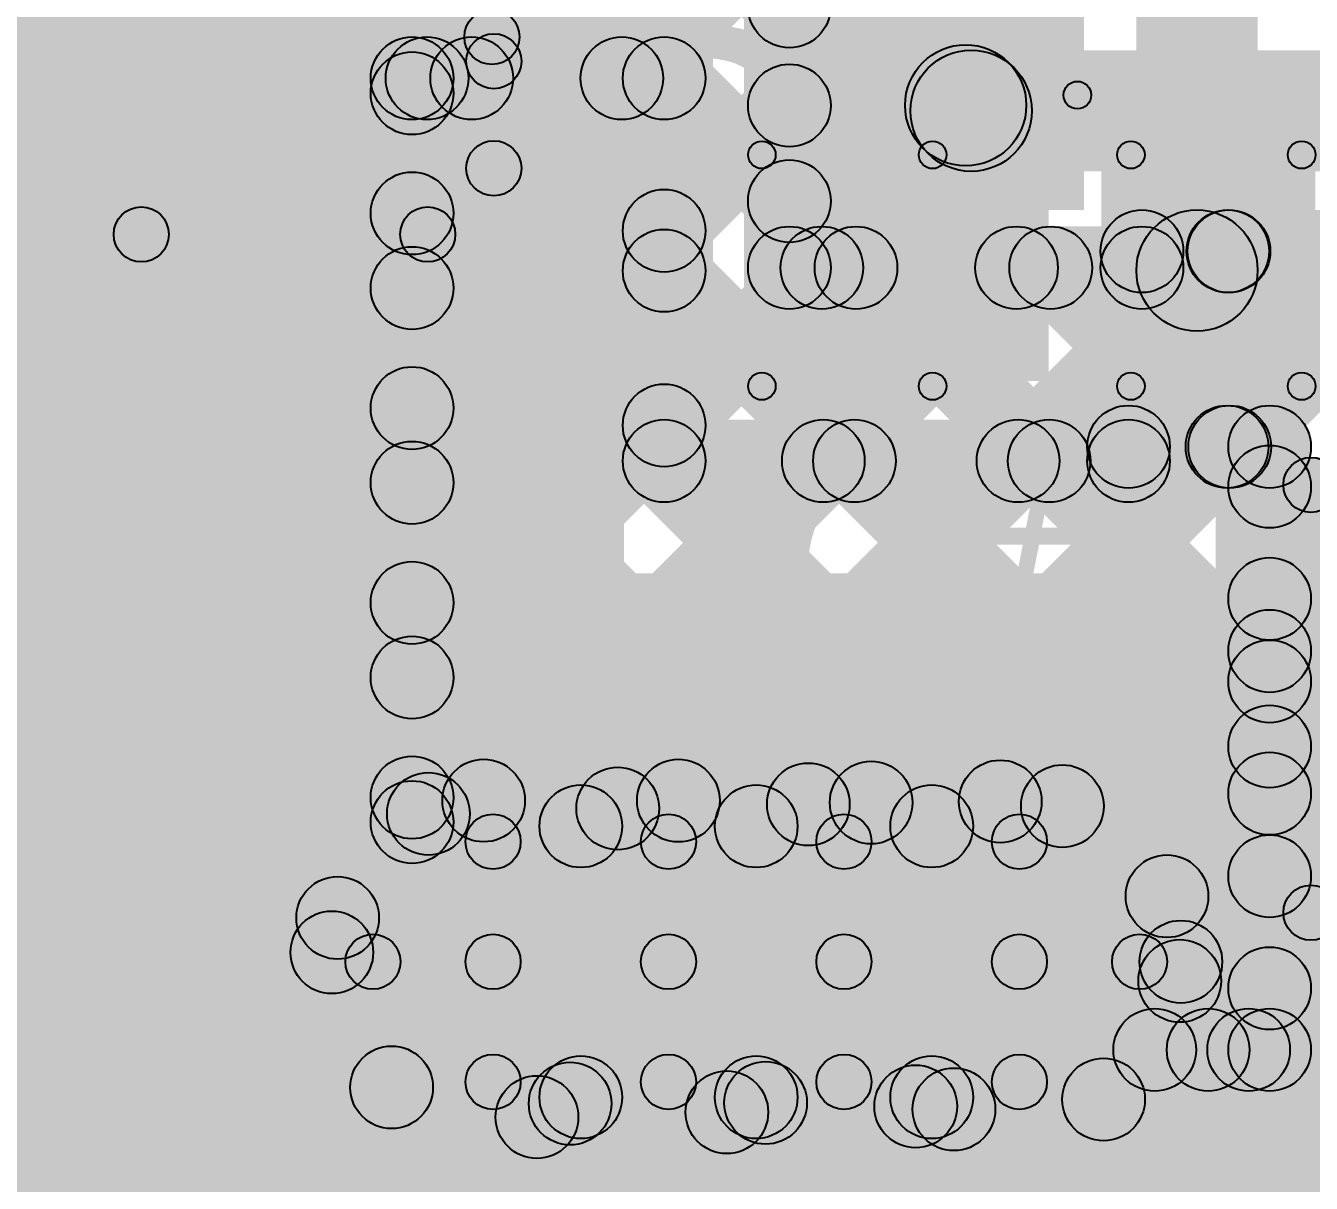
# Model space of a CAD drawing. Header units: millimetres. Extents: x 0 to 210, y 0 to 213.
# Drawn here: x 1.1054 to 1.3387, y 1.7353 to 1.9455 of the extents above; entities that cross this region are included whole.
import ezdxf

# ---------------------------------------------------------------- set-up
doc = ezdxf.new("R2010")
doc.units = ezdxf.units.MM
doc.header["$MEASUREMENT"] = 0
for name, color, linetype in [('BottomLayer', 5, 'Continuous'), ('BottomPaste', 16, 'Continuous'), ('BottomSolder', 6, 'Continuous'), ('TopLayer', 1, 'Continuous'), ('TopOverlay', 2, 'Continuous'), ('TopPaste', 8, 'Continuous'), ('TopSolder', 216, 'Continuous'), ('ViaHoleLayer', 16, 'Continuous')]:
    doc.layers.add(name, color=color, linetype=linetype)

# ---------------------------------------------------------------- blocks, each defined once
blk = doc.blocks.new('RES_0603_B_53')
at = {"layer": 'BottomLayer'}
for points in [[(-0.045, -0.0175), (-0.045, 0.0175), (-0.015, 0.0175), (-0.015, -0.0175)], [(0.015, -0.0175), (0.015, 0.0175), (0.045, 0.0175), (0.045, -0.0175)]]:
    blk.add_hatch(color=5, dxfattribs=at).paths.add_polyline_path(points)
at = {"layer": 'BottomPaste'}
for points in [[(-0.045, -0.0175), (-0.045, 0.0175), (-0.015, 0.0175), (-0.015, -0.0175)], [(0.015, -0.0175), (0.015, 0.0175), (0.045, 0.0175), (0.045, -0.0175)]]:
    blk.add_hatch(color=16, dxfattribs=at).paths.add_polyline_path(points)
at = {"layer": 'BottomSolder'}
for points in [[(-0.049, -0.0215), (-0.049, 0.0215), (-0.011, 0.0215), (-0.011, -0.0215)], [(0.011, -0.0215), (0.011, 0.0215), (0.049, 0.0215), (0.049, -0.0215)]]:
    blk.add_hatch(color=6, dxfattribs=at).paths.add_polyline_path(points)
blk = doc.blocks.new('SOT_23_6_110')
at = {"layer": 'TopLayer'}
for points in [[(-0.0748, 0.04921), (-0.0315, 0.04921), (-0.0315, 0.02559), (-0.0748, 0.02559)], [(0.0315, 0.04921), (0.0748, 0.04921), (0.0748, 0.02559), (0.0315, 0.02559)], [(-0.0748, 0.01181), (-0.0315, 0.01181), (-0.0315, -0.01181), (-0.0748, -0.01181)], [(0.0315, 0.01181), (0.0748, 0.01181), (0.0748, -0.01181), (0.0315, -0.01181)], [(-0.0748, -0.02559), (-0.0315, -0.02559), (-0.0315, -0.04921), (-0.0748, -0.04921)], [(0.0315, -0.02559), (0.0748, -0.02559), (0.0748, -0.04921), (0.0315, -0.04921)]]:
    blk.add_hatch(color=1, dxfattribs=at).paths.add_polyline_path(points)
at = {"layer": 'TopOverlay'}
h = blk.add_hatch(color=2, dxfattribs=at)
edge = h.paths.add_edge_path()
edge.add_arc((-0.0721, 0.06063), 0.005, 0, 360)
h = blk.add_hatch(color=2, dxfattribs=at)
edge = h.paths.add_edge_path()
edge.add_arc((-0.06475, 0.06063), 0.005, 0, 360)
h = blk.add_hatch(color=2, dxfattribs=at)
edge = h.paths.add_edge_path()
edge.add_arc((-0.02512, 0.05803), 0.0025, 0, 360)
for points in [[(0.02772, 0.06053), (0.02772, 0.05553), (-0.02512, 0.05553), (-0.02512, 0.06053)], [(0.02772, -0.05553), (0.02772, -0.06053), (-0.02512, -0.06053), (-0.02512, -0.05553)]]:
    blk.add_hatch(color=2, dxfattribs=at).paths.add_polyline_path(points)
h = blk.add_hatch(color=2, dxfattribs=at)
edge = h.paths.add_edge_path()
edge.add_arc((0.02772, 0.05803), 0.0025, 0, 360)
h = blk.add_hatch(color=2, dxfattribs=at)
edge = h.paths.add_edge_path()
edge.add_arc((-0.02512, -0.05803), 0.0025, 0, 360)
h = blk.add_hatch(color=2, dxfattribs=at)
edge = h.paths.add_edge_path()
edge.add_arc((0.02772, -0.05803), 0.0025, 0, 360)
at = {"layer": 'TopPaste'}
for points in [[(-0.0748, 0.04921), (-0.0315, 0.04921), (-0.0315, 0.02559), (-0.0748, 0.02559)], [(0.0315, 0.04921), (0.0748, 0.04921), (0.0748, 0.02559), (0.0315, 0.02559)], [(-0.0748, 0.01181), (-0.0315, 0.01181), (-0.0315, -0.01181), (-0.0748, -0.01181)], [(0.0315, 0.01181), (0.0748, 0.01181), (0.0748, -0.01181), (0.0315, -0.01181)], [(-0.0748, -0.02559), (-0.0315, -0.02559), (-0.0315, -0.04921), (-0.0748, -0.04921)], [(0.0315, -0.02559), (0.0748, -0.02559), (0.0748, -0.04921), (0.0315, -0.04921)]]:
    blk.add_hatch(color=8, dxfattribs=at).paths.add_polyline_path(points)
at = {"layer": 'TopSolder'}
for points in [[(-0.0788, 0.05321), (-0.0275, 0.05321), (-0.0275, 0.02159), (-0.0788, 0.02159)], [(0.0275, 0.05321), (0.0788, 0.05321), (0.0788, 0.02159), (0.0275, 0.02159)], [(-0.0788, 0.01581), (-0.0275, 0.01581), (-0.0275, -0.01581), (-0.0788, -0.01581)], [(0.0275, 0.01581), (0.0788, 0.01581), (0.0788, -0.01581), (0.0275, -0.01581)], [(-0.0788, -0.02159), (-0.0275, -0.02159), (-0.0275, -0.05321), (-0.0788, -0.05321)], [(0.0275, -0.02159), (0.0788, -0.02159), (0.0788, -0.05321), (0.0275, -0.05321)]]:
    blk.add_hatch(color=216, dxfattribs=at).paths.add_polyline_path(points)
at = {"layer": 'TopOverlay', "const_width": 0.01}
blk.add_lwpolyline([(-0.06475, 0.06063, 1), (-0.0721, 0.06063, 1)], format="xyb", close=True, dxfattribs=at)
at = {"layer": 'TopOverlay'}
for centre, radius in [((-0.0721, 0.06063), 0.005), ((-0.06475, 0.06063), 0.005), ((-0.02512, 0.05803), 0.0025), ((0.02772, 0.05803), 0.0025), ((-0.02512, -0.05803), 0.0025), ((0.02772, -0.05803), 0.0025)]:
    blk.add_circle(centre, radius, dxfattribs=at)
blk = doc.blocks.new('CAP_0603_117')
at = {"layer": 'TopLayer'}
for points in [[(-0.015, 0.0175), (-0.015, -0.0175), (-0.045, -0.0175), (-0.045, 0.0175)], [(0.045, 0.0175), (0.045, -0.0175), (0.015, -0.0175), (0.015, 0.0175)]]:
    blk.add_hatch(color=1, dxfattribs=at).paths.add_polyline_path(points)
at = {"layer": 'TopOverlay'}
h = blk.add_hatch(color=2, dxfattribs=at)
edge = h.paths.add_edge_path()
edge.add_arc((-0.049, 0.021), 0.0025, 0, 360)
h = blk.add_hatch(color=2, dxfattribs=at)
edge = h.paths.add_edge_path()
edge.add_arc((-0.049, 0.021), 0.0025, 0, 360)
for points in [[(-0.018, 0.0235), (-0.018, 0.0185), (-0.049, 0.0185), (-0.049, 0.0235)], [(0.049, 0.0235), (0.049, 0.0185), (0.018, 0.0185), (0.018, 0.0235)], [(-0.0515, 0.021), (-0.0465, 0.021), (-0.0465, -0.021), (-0.0515, -0.021)], [(0.0465, 0.021), (0.0515, 0.021), (0.0515, -0.021), (0.0465, -0.021)], [(-0.018, -0.0185), (-0.018, -0.0235), (-0.049, -0.0235), (-0.049, -0.0185)], [(0.049, -0.0185), (0.049, -0.0235), (0.018, -0.0235), (0.018, -0.0185)]]:
    blk.add_hatch(color=2, dxfattribs=at).paths.add_polyline_path(points)
h = blk.add_hatch(color=2, dxfattribs=at)
edge = h.paths.add_edge_path()
edge.add_arc((-0.018, 0.021), 0.0025, 0, 360)
h = blk.add_hatch(color=2, dxfattribs=at)
edge = h.paths.add_edge_path()
edge.add_arc((0.018, 0.021), 0.0025, 0, 360)
h = blk.add_hatch(color=2, dxfattribs=at)
edge = h.paths.add_edge_path()
edge.add_arc((0.049, 0.021), 0.0025, 0, 360)
h = blk.add_hatch(color=2, dxfattribs=at)
edge = h.paths.add_edge_path()
edge.add_arc((0.049, 0.021), 0.0025, 0, 360)
h = blk.add_hatch(color=2, dxfattribs=at)
edge = h.paths.add_edge_path()
edge.add_arc((-0.049, -0.021), 0.0025, 0, 360)
h = blk.add_hatch(color=2, dxfattribs=at)
edge = h.paths.add_edge_path()
edge.add_arc((-0.049, -0.021), 0.0025, 0, 360)
h = blk.add_hatch(color=2, dxfattribs=at)
edge = h.paths.add_edge_path()
edge.add_arc((-0.018, -0.021), 0.0025, 0, 360)
h = blk.add_hatch(color=2, dxfattribs=at)
edge = h.paths.add_edge_path()
edge.add_arc((0.018, -0.021), 0.0025, 0, 360)
h = blk.add_hatch(color=2, dxfattribs=at)
edge = h.paths.add_edge_path()
edge.add_arc((0.049, -0.021), 0.0025, 0, 360)
h = blk.add_hatch(color=2, dxfattribs=at)
edge = h.paths.add_edge_path()
edge.add_arc((0.049, -0.021), 0.0025, 0, 360)
at = {"layer": 'TopPaste'}
for points in [[(-0.015, 0.0175), (-0.015, -0.0175), (-0.045, -0.0175), (-0.045, 0.0175)], [(0.045, 0.0175), (0.045, -0.0175), (0.015, -0.0175), (0.015, 0.0175)]]:
    blk.add_hatch(color=8, dxfattribs=at).paths.add_polyline_path(points)
at = {"layer": 'TopSolder'}
for points in [[(-0.01264, 0.01986), (-0.01264, -0.01986), (-0.04736, -0.01986), (-0.04736, 0.01986)], [(0.04736, 0.01986), (0.04736, -0.01986), (0.01264, -0.01986), (0.01264, 0.01986)]]:
    blk.add_hatch(color=216, dxfattribs=at).paths.add_polyline_path(points)
at = {"layer": 'TopOverlay'}
for centre in [(-0.049, 0.021), (-0.049, 0.021), (-0.018, 0.021), (0.018, 0.021), (0.049, 0.021), (0.049, 0.021), (-0.049, -0.021), (-0.049, -0.021), (-0.018, -0.021), (0.018, -0.021), (0.049, -0.021), (0.049, -0.021)]:
    blk.add_circle(centre, 0.0025, dxfattribs=at)

msp = doc.modelspace()

# ---------------------------------------------------------------- hatches: boundary and pattern name
at = {"layer": 'BottomLayer'}
for points in [[(0.4958, 1.31359), (0.4852, 1.32419), (1.19121, 2.0302), (1.20182, 2.0196)], [(0.80918, 2.0196), (0.81979, 2.0302), (1.21019, 1.6398), (1.19958, 1.6292)], [(0.84454, 2.0196), (0.85515, 2.0302), (1.24555, 1.6398), (1.23494, 1.6292)], [(0.87989, 2.0196), (0.8905, 2.0302), (1.2809, 1.6398), (1.2703, 1.6292)], [(0.91525, 2.0196), (0.92586, 2.0302), (1.1673, 1.78876), (1.15669, 1.77816)], [(0.9506, 2.0196), (0.96121, 2.0302), (1.18376, 1.80765), (1.17316, 1.79705)], [(0.98596, 2.0196), (0.99657, 2.0302), (1.21815, 1.80862), (1.20754, 1.79802)], [(1.02131, 2.0196), (1.03192, 2.0302), (1.25274, 1.80938), (1.24214, 1.79878)], [(1.05667, 2.0196), (1.06728, 2.0302), (1.28758, 1.8099), (1.27698, 1.79929)], [(1.09203, 2.0196), (1.10263, 2.0302), (1.49303, 1.6398), (1.48243, 1.6292)], [(1.12738, 2.0196), (1.13799, 2.0302), (1.2493, 1.91889), (1.2387, 1.90828)], [(0.48357, 1.79366), (1.193, 1.79366), (1.193, 2.01933), (0.48357, 2.01933)], [(0.4958, 1.27823), (0.4852, 1.28884), (1.20403, 2.00767), (1.21463, 1.99706)], [(0.4958, 1.24288), (0.4852, 1.25348), (1.20919, 1.97748), (1.2198, 1.96687)], [(0.4958, 1.20752), (0.4852, 1.21813), (1.23787, 1.9708), (1.24848, 1.9602)], [(1.22257, 1.95977), (1.23318, 1.97037), (1.2493, 1.95424), (1.2387, 1.94364)], [(1.2515, 1.9015), (1.2365, 1.9015), (1.2365, 1.9605), (1.2515, 1.9605)], [(1.277, 1.919), (1.277, 1.941), (1.78, 1.941), (1.78, 1.919)], [(1.26822, 1.92322), (1.28378, 1.93878), (1.28478, 1.93778), (1.26922, 1.92222)], [(0.4958, 1.17217), (0.4852, 1.18277), (1.2387, 1.93627), (1.2493, 1.92567)], [(1.308, 1.897), (1.308, 1.912), (1.78, 1.912), (1.78, 1.897)], [(1.20032, 1.6292), (1.18972, 1.6398), (1.45972, 1.9098), (1.47032, 1.8992)], [(1.22915, 1.79945), (1.21854, 1.81005), (1.31829, 1.9098), (1.3289, 1.8992)], [(1.23568, 1.6292), (1.22507, 1.6398), (1.49507, 1.9098), (1.50568, 1.8992)], [(1.26414, 1.79908), (1.25354, 1.80969), (1.35365, 1.9098), (1.36426, 1.8992)], [(1.29886, 1.79845), (1.28825, 1.80905), (1.389, 1.9098), (1.39961, 1.8992)], [(1.31786, 1.78209), (1.30725, 1.79269), (1.42436, 1.9098), (1.43497, 1.8992)], [(1.31849, 1.8992), (1.3291, 1.9098), (1.5991, 1.6398), (1.58849, 1.6292)], [(0.4958, 1.13681), (0.4852, 1.14742), (1.24458, 1.9068), (1.25519, 1.8962)], [(1.1938, 1.79945), (1.18319, 1.81006), (1.27994, 1.9068), (1.29055, 1.8962)], [(1.244, 1.894), (1.244, 1.909), (1.308, 1.909), (1.308, 1.894)], [(1.25078, 1.8962), (1.26139, 1.9068), (1.52839, 1.6398), (1.51778, 1.6292)], [(1.28614, 1.8962), (1.29674, 1.9068), (1.56374, 1.6398), (1.55314, 1.6292)], [(0.48357, 1.662), (1.66678, 1.662), (1.66678, 1.846), (0.48357, 1.846)], [(1.1952, 1.77549), (1.1852, 1.77549), (1.1852, 1.7973), (1.1952, 1.7973)], [(1.22705, 1.77549), (1.21705, 1.77549), (1.21705, 1.7973), (1.22705, 1.7973)], [(1.25891, 1.77549), (1.24891, 1.77549), (1.24891, 1.7973), (1.25891, 1.7973)], [(1.29076, 1.77549), (1.28076, 1.77549), (1.28076, 1.7973), (1.29076, 1.7973)], [(0.4958, 1.10145), (0.4852, 1.11206), (1.15564, 1.7825), (1.16624, 1.77189)], [(1.16839, 1.77049), (1.16839, 1.78049), (1.1902, 1.78049), (1.1902, 1.77049)], [(1.28576, 1.77049), (1.28576, 1.78049), (1.30757, 1.78049), (1.30757, 1.77049)], [(1.30956, 1.7667), (1.32017, 1.77731), (1.45768, 1.6398), (1.44707, 1.6292)], [(1.1952, 1.75368), (1.1852, 1.75368), (1.1852, 1.77549), (1.1952, 1.77549)], [(1.22705, 1.75368), (1.21705, 1.75368), (1.21705, 1.77549), (1.22705, 1.77549)], [(1.25891, 1.75368), (1.24891, 1.75368), (1.24891, 1.77549), (1.25891, 1.77549)], [(1.29076, 1.75368), (1.28076, 1.75368), (1.28076, 1.77549), (1.29076, 1.77549)], [(0.4958, 1.0661), (0.4852, 1.07671), (1.16648, 1.75799), (1.17709, 1.74739)], [(1.12961, 1.6292), (1.119, 1.6398), (1.23437, 1.75517), (1.24498, 1.74457)], [(1.29574, 1.74518), (1.30634, 1.75578), (1.42232, 1.6398), (1.41172, 1.6292)], [(1.09426, 1.6292), (1.08365, 1.6398), (1.19888, 1.75504), (1.20949, 1.74443)], [(1.16497, 1.6292), (1.15436, 1.6398), (1.26856, 1.75401), (1.27917, 1.7434)], [(1.22734, 1.74286), (1.23795, 1.75347), (1.35161, 1.6398), (1.34101, 1.6292)], [(1.26163, 1.74393), (1.27223, 1.75454), (1.38697, 1.6398), (1.37636, 1.6292)], [(1.19286, 1.74198), (1.20347, 1.75259), (1.31626, 1.6398), (1.30565, 1.6292)]]:
    msp.add_hatch(color=5, dxfattribs=at).paths.add_polyline_path(points)
h = msp.add_hatch(color=5, dxfattribs=at)
edge = h.paths.add_edge_path()
edge.add_arc((1.244, 1.94894), 0.0075, 0, 360)
h = msp.add_hatch(color=5, dxfattribs=at)
edge = h.paths.add_edge_path()
edge.add_arc((1.276, 1.931), 0.011, 0, 360)
h = msp.add_hatch(color=5, dxfattribs=at)
edge = h.paths.add_edge_path()
edge.add_arc((1.277, 1.93), 0.011, 0, 360)
h = msp.add_hatch(color=5, dxfattribs=at)
edge = h.paths.add_edge_path()
edge.add_arc((1.277, 1.93), 0.011, 0, 360)
h = msp.add_hatch(color=5, dxfattribs=at)
edge = h.paths.add_edge_path()
edge.add_arc((1.244, 1.93097), 0.0075, 0, 360)
h = msp.add_hatch(color=5, dxfattribs=at)
edge = h.paths.add_edge_path()
edge.add_arc((1.244, 1.91359), 0.0075, 0, 360)
h = msp.add_hatch(color=5, dxfattribs=at)
edge = h.paths.add_edge_path()
edge.add_arc((1.308, 1.9045), 0.0075, 0, 360)
h = msp.add_hatch(color=5, dxfattribs=at)
edge = h.paths.add_edge_path()
edge.add_arc((1.3236, 1.9045), 0.0075, 0, 360)
h = msp.add_hatch(color=5, dxfattribs=at)
edge = h.paths.add_edge_path()
edge.add_arc((1.3238, 1.9045), 0.0075, 0, 360)
h = msp.add_hatch(color=5, dxfattribs=at)
edge = h.paths.add_edge_path()
edge.add_arc((1.244, 1.9015), 0.0075, 0, 360)
h = msp.add_hatch(color=5, dxfattribs=at)
edge = h.paths.add_edge_path()
edge.add_arc((1.244, 1.9015), 0.0075, 0, 360)
h = msp.add_hatch(color=5, dxfattribs=at)
edge = h.paths.add_edge_path()
edge.add_arc((1.24989, 1.9015), 0.0075, 0, 360)
h = msp.add_hatch(color=5, dxfattribs=at)
edge = h.paths.add_edge_path()
edge.add_arc((1.25609, 1.9015), 0.0075, 0, 360)
h = msp.add_hatch(color=5, dxfattribs=at)
edge = h.paths.add_edge_path()
edge.add_arc((1.28524, 1.9015), 0.0075, 0, 360)
h = msp.add_hatch(color=5, dxfattribs=at)
edge = h.paths.add_edge_path()
edge.add_arc((1.29144, 1.9015), 0.0075, 0, 360)
h = msp.add_hatch(color=5, dxfattribs=at)
edge = h.paths.add_edge_path()
edge.add_arc((1.308, 1.9015), 0.0075, 0, 360)
h = msp.add_hatch(color=5, dxfattribs=at)
edge = h.paths.add_edge_path()
edge.add_arc((1.1885, 1.80476), 0.0075, 0, 360)
h = msp.add_hatch(color=5, dxfattribs=at)
edge = h.paths.add_edge_path()
edge.add_arc((1.22385, 1.80475), 0.0075, 0, 360)
h = msp.add_hatch(color=5, dxfattribs=at)
edge = h.paths.add_edge_path()
edge.add_arc((1.24744, 1.80408), 0.0075, 0, 360)
h = msp.add_hatch(color=5, dxfattribs=at)
edge = h.paths.add_edge_path()
edge.add_arc((1.25884, 1.80439), 0.0075, 0, 360)
h = msp.add_hatch(color=5, dxfattribs=at)
edge = h.paths.add_edge_path()
edge.add_arc((1.28228, 1.8046), 0.0075, 0, 360)
h = msp.add_hatch(color=5, dxfattribs=at)
edge = h.paths.add_edge_path()
edge.add_arc((1.29356, 1.80375), 0.0075, 0, 360)
h = msp.add_hatch(color=5, dxfattribs=at)
edge = h.paths.add_edge_path()
edge.add_arc((1.17846, 1.80235), 0.0075, 0, 360)
h = msp.add_hatch(color=5, dxfattribs=at)
edge = h.paths.add_edge_path()
edge.add_arc((1.21284, 1.80332), 0.0075, 0, 360)
h = msp.add_hatch(color=5, dxfattribs=at)
edge = h.paths.add_edge_path()
edge.add_arc((1.20613, 1.8001), 0.0075, 0, 360)
h = msp.add_hatch(color=5, dxfattribs=at)
edge = h.paths.add_edge_path()
edge.add_arc((1.20613, 1.8001), 0.0075, 0, 360)
h = msp.add_hatch(color=5, dxfattribs=at)
edge = h.paths.add_edge_path()
edge.add_arc((1.23798, 1.8001), 0.0075, 0, 360)
h = msp.add_hatch(color=5, dxfattribs=at)
edge = h.paths.add_edge_path()
edge.add_arc((1.23798, 1.8001), 0.0075, 0, 360)
h = msp.add_hatch(color=5, dxfattribs=at)
edge = h.paths.add_edge_path()
edge.add_arc((1.26984, 1.8001), 0.0075, 0, 360)
h = msp.add_hatch(color=5, dxfattribs=at)
edge = h.paths.add_edge_path()
edge.add_arc((1.26984, 1.8001), 0.0075, 0, 360)
h = msp.add_hatch(color=5, dxfattribs=at)
edge = h.paths.add_edge_path()
edge.add_arc((1.1902, 1.7973), 0.005, 0, 360)
h = msp.add_hatch(color=5, dxfattribs=at)
edge = h.paths.add_edge_path()
edge.add_arc((1.22205, 1.7973), 0.005, 0, 360)
h = msp.add_hatch(color=5, dxfattribs=at)
edge = h.paths.add_edge_path()
edge.add_arc((1.25391, 1.7973), 0.005, 0, 360)
h = msp.add_hatch(color=5, dxfattribs=at)
edge = h.paths.add_edge_path()
edge.add_arc((1.28576, 1.7973), 0.005, 0, 360)
h = msp.add_hatch(color=5, dxfattribs=at)
edge = h.paths.add_edge_path()
edge.add_arc((1.31255, 1.78739), 0.0075, 0, 360)
h = msp.add_hatch(color=5, dxfattribs=at)
edge = h.paths.add_edge_path()
edge.add_arc((1.16199, 1.78346), 0.0075, 0, 360)
h = msp.add_hatch(color=5, dxfattribs=at)
edge = h.paths.add_edge_path()
edge.add_arc((1.1902, 1.77549), 0.01181, 0, 360)
h = msp.add_hatch(color=5, dxfattribs=at)
edge = h.paths.add_edge_path()
edge.add_arc((1.22205, 1.77549), 0.01181, 0, 360)
h = msp.add_hatch(color=5, dxfattribs=at)
edge = h.paths.add_edge_path()
edge.add_arc((1.25391, 1.77549), 0.01181, 0, 360)
h = msp.add_hatch(color=5, dxfattribs=at)
edge = h.paths.add_edge_path()
edge.add_arc((1.28576, 1.77549), 0.01181, 0, 360)
h = msp.add_hatch(color=5, dxfattribs=at)
edge = h.paths.add_edge_path()
edge.add_arc((1.16094, 1.7772), 0.0075, 0, 360)
h = msp.add_hatch(color=5, dxfattribs=at)
edge = h.paths.add_edge_path()
edge.add_arc((1.31507, 1.77549), 0.0075, 0, 360)
h = msp.add_hatch(color=5, dxfattribs=at)
edge = h.paths.add_edge_path()
edge.add_arc((1.31507, 1.77549), 0.0075, 0, 360)
h = msp.add_hatch(color=5, dxfattribs=at)
edge = h.paths.add_edge_path()
edge.add_arc((1.16839, 1.77549), 0.005, 0, 360)
h = msp.add_hatch(color=5, dxfattribs=at)
edge = h.paths.add_edge_path()
edge.add_arc((1.1902, 1.77549), 0.005, 0, 360)
h = msp.add_hatch(color=5, dxfattribs=at)
edge = h.paths.add_edge_path()
edge.add_arc((1.1902, 1.77549), 0.005, 0, 360)
h = msp.add_hatch(color=5, dxfattribs=at)
edge = h.paths.add_edge_path()
edge.add_arc((1.1902, 1.77549), 0.005, 0, 360)
h = msp.add_hatch(color=5, dxfattribs=at)
edge = h.paths.add_edge_path()
edge.add_arc((1.22205, 1.77549), 0.005, 0, 360)
h = msp.add_hatch(color=5, dxfattribs=at)
edge = h.paths.add_edge_path()
edge.add_arc((1.22205, 1.77549), 0.005, 0, 360)
h = msp.add_hatch(color=5, dxfattribs=at)
edge = h.paths.add_edge_path()
edge.add_arc((1.25391, 1.77549), 0.005, 0, 360)
h = msp.add_hatch(color=5, dxfattribs=at)
edge = h.paths.add_edge_path()
edge.add_arc((1.25391, 1.77549), 0.005, 0, 360)
h = msp.add_hatch(color=5, dxfattribs=at)
edge = h.paths.add_edge_path()
edge.add_arc((1.28576, 1.77549), 0.005, 0, 360)
h = msp.add_hatch(color=5, dxfattribs=at)
edge = h.paths.add_edge_path()
edge.add_arc((1.28576, 1.77549), 0.005, 0, 360)
h = msp.add_hatch(color=5, dxfattribs=at)
edge = h.paths.add_edge_path()
edge.add_arc((1.28576, 1.77549), 0.005, 0, 360)
h = msp.add_hatch(color=5, dxfattribs=at)
edge = h.paths.add_edge_path()
edge.add_arc((1.30757, 1.77549), 0.005, 0, 360)
h = msp.add_hatch(color=5, dxfattribs=at)
edge = h.paths.add_edge_path()
edge.add_arc((1.31487, 1.77201), 0.0075, 0, 360)
h = msp.add_hatch(color=5, dxfattribs=at)
edge = h.paths.add_edge_path()
edge.add_arc((1.17179, 1.75269), 0.0075, 0, 360)
h = msp.add_hatch(color=5, dxfattribs=at)
edge = h.paths.add_edge_path()
edge.add_arc((1.1902, 1.75368), 0.005, 0, 360)
h = msp.add_hatch(color=5, dxfattribs=at)
edge = h.paths.add_edge_path()
edge.add_arc((1.20613, 1.75089), 0.0075, 0, 360)
h = msp.add_hatch(color=5, dxfattribs=at)
edge = h.paths.add_edge_path()
edge.add_arc((1.20613, 1.75089), 0.0075, 0, 360)
h = msp.add_hatch(color=5, dxfattribs=at)
edge = h.paths.add_edge_path()
edge.add_arc((1.22205, 1.75368), 0.005, 0, 360)
h = msp.add_hatch(color=5, dxfattribs=at)
edge = h.paths.add_edge_path()
edge.add_arc((1.23798, 1.75089), 0.0075, 0, 360)
h = msp.add_hatch(color=5, dxfattribs=at)
edge = h.paths.add_edge_path()
edge.add_arc((1.23798, 1.75089), 0.0075, 0, 360)
h = msp.add_hatch(color=5, dxfattribs=at)
edge = h.paths.add_edge_path()
edge.add_arc((1.25391, 1.75368), 0.005, 0, 360)
h = msp.add_hatch(color=5, dxfattribs=at)
edge = h.paths.add_edge_path()
edge.add_arc((1.26984, 1.75089), 0.0075, 0, 360)
h = msp.add_hatch(color=5, dxfattribs=at)
edge = h.paths.add_edge_path()
edge.add_arc((1.26984, 1.75089), 0.0075, 0, 360)
h = msp.add_hatch(color=5, dxfattribs=at)
edge = h.paths.add_edge_path()
edge.add_arc((1.28576, 1.75368), 0.005, 0, 360)
h = msp.add_hatch(color=5, dxfattribs=at)
edge = h.paths.add_edge_path()
edge.add_arc((1.30104, 1.75048), 0.0075, 0, 360)
h = msp.add_hatch(color=5, dxfattribs=at)
edge = h.paths.add_edge_path()
edge.add_arc((1.20419, 1.74974), 0.0075, 0, 360)
h = msp.add_hatch(color=5, dxfattribs=at)
edge = h.paths.add_edge_path()
edge.add_arc((1.23265, 1.74816), 0.0075, 0, 360)
h = msp.add_hatch(color=5, dxfattribs=at)
edge = h.paths.add_edge_path()
edge.add_arc((1.23968, 1.74987), 0.0075, 0, 360)
h = msp.add_hatch(color=5, dxfattribs=at)
edge = h.paths.add_edge_path()
edge.add_arc((1.26693, 1.74923), 0.0075, 0, 360)
h = msp.add_hatch(color=5, dxfattribs=at)
edge = h.paths.add_edge_path()
edge.add_arc((1.27387, 1.7487), 0.0075, 0, 360)
h = msp.add_hatch(color=5, dxfattribs=at)
edge = h.paths.add_edge_path()
edge.add_arc((1.19817, 1.74729), 0.0075, 0, 360)
at = {"layer": 'TopLayer'}
for points in [[(1.045, 1.713), (1.161, 1.713), (1.161, 1.99088), (1.045, 1.99088)], [(1.18276, 1.779), (1.214, 1.779), (1.214, 1.99088), (1.18276, 1.99088)], [(1.329, 1.901), (1.307, 1.901), (1.307, 1.97799), (1.329, 1.97799)], [(1.195, 1.9434), (1.185, 1.9434), (1.185, 1.9684), (1.195, 1.9684)], [(1.23576, 1.88092), (1.29107, 1.88092), (1.29107, 1.96692), (1.23576, 1.96692)], [(1.1755, 1.9284), (1.1755, 1.9434), (1.22126, 1.9434), (1.22126, 1.9284)], [(1.1808, 1.89252), (1.1702, 1.90313), (1.20827, 1.9412), (1.21888, 1.9306)], [(1.1808, 1.92788), (1.1702, 1.93848), (1.17292, 1.9412), (1.18352, 1.9306)], [(1.18103, 1.9306), (1.19163, 1.9412), (1.22657, 1.90627), (1.21596, 1.89566)], [(1.183, 1.80085), (1.168, 1.80085), (1.168, 1.9359), (1.183, 1.9359)], [(1.22876, 1.86642), (1.21376, 1.86642), (1.21376, 1.9359), (1.22876, 1.9359)], [(1.1702, 1.90607), (1.1808, 1.91668), (1.28758, 1.8099), (1.27698, 1.79929)], [(1.1808, 1.85717), (1.1702, 1.86777), (1.21596, 1.91354), (1.22657, 1.90293)], [(1.1702, 1.87072), (1.1808, 1.88132), (1.25274, 1.80938), (1.24214, 1.79878)], [(1.1808, 1.82181), (1.1702, 1.83242), (1.21596, 1.87818), (1.22657, 1.86757)], [(1.30557, 1.8615), (1.30557, 1.8765), (1.33119, 1.8765), (1.33119, 1.8615)], [(1.26414, 1.79908), (1.25354, 1.80969), (1.31815, 1.8743), (1.32876, 1.8637)], [(1.31864, 1.8637), (1.32924, 1.8743), (1.33649, 1.86706), (1.32588, 1.85645)], [(1.22126, 1.85892), (1.22126, 1.87392), (1.30557, 1.87392), (1.30557, 1.85892)], [(1.1938, 1.79945), (1.18319, 1.81006), (1.24486, 1.87173), (1.25547, 1.86112)], [(1.22915, 1.79945), (1.21854, 1.81005), (1.28022, 1.87173), (1.29082, 1.86112)], [(1.2505, 1.86112), (1.26111, 1.87173), (1.33649, 1.79635), (1.32588, 1.78574)], [(1.28586, 1.86112), (1.29647, 1.87173), (1.33649, 1.8317), (1.32588, 1.8211)], [(1.33869, 1.8319), (1.32369, 1.8319), (1.32369, 1.869), (1.33869, 1.869)], [(1.33869, 1.85708), (1.33869, 1.86708), (1.36869, 1.86708), (1.36869, 1.85708)], [(1.29886, 1.79845), (1.28825, 1.80905), (1.32588, 1.84668), (1.33649, 1.83608)], [(1.1702, 1.83536), (1.1808, 1.84597), (1.21815, 1.80862), (1.20754, 1.79802)], [(1.33869, 1.81458), (1.32369, 1.81458), (1.32369, 1.8319), (1.33869, 1.8319)], [(1.33869, 1.81458), (1.32369, 1.81458), (1.32369, 1.8319), (1.33869, 1.8319)], [(1.18276, 1.75232), (1.39102, 1.75232), (1.39102, 1.81609), (1.18276, 1.81609)], [(1.33869, 1.7595), (1.32369, 1.7595), (1.32369, 1.81458), (1.33869, 1.81458)], [(1.31786, 1.78209), (1.30725, 1.79269), (1.32588, 1.81133), (1.33649, 1.80072)], [(1.1702, 1.80001), (1.1808, 1.81061), (1.18376, 1.80765), (1.17316, 1.79705)], [(1.1952, 1.77549), (1.1852, 1.77549), (1.1852, 1.7973), (1.1952, 1.7973)], [(1.22705, 1.77549), (1.21705, 1.77549), (1.21705, 1.7973), (1.22705, 1.7973)], [(1.25891, 1.77549), (1.24891, 1.77549), (1.24891, 1.7973), (1.25891, 1.7973)], [(1.29076, 1.77549), (1.28076, 1.77549), (1.28076, 1.7973), (1.29076, 1.7973)], [(1.33869, 1.7794), (1.33869, 1.7894), (1.36869, 1.7894), (1.36869, 1.7794)], [(1.28576, 1.77049), (1.28576, 1.78049), (1.30757, 1.78049), (1.30757, 1.77049)], [(1.30956, 1.7667), (1.32017, 1.77731), (1.33268, 1.7648), (1.32207, 1.7542)], [(1.32532, 1.7542), (1.31472, 1.7648), (1.32588, 1.77597), (1.33649, 1.76537)], [(1.31033, 1.752), (1.31033, 1.767), (1.33119, 1.767), (1.33119, 1.752)], [(1.144, 1.713), (2.048, 1.713), (2.048, 1.745), (1.144, 1.745)]]:
    msp.add_hatch(color=1, dxfattribs=at).paths.add_polyline_path(points)
h = msp.add_hatch(color=1, dxfattribs=at)
edge = h.paths.add_edge_path()
edge.add_arc((1.19, 1.9434), 0.005, 0, 360)
h = msp.add_hatch(color=1, dxfattribs=at)
edge = h.paths.add_edge_path()
edge.add_arc((1.1755, 1.9359), 0.0075, 0, 360)
h = msp.add_hatch(color=1, dxfattribs=at)
edge = h.paths.add_edge_path()
edge.add_arc((1.1755, 1.9359), 0.0075, 0, 360)
h = msp.add_hatch(color=1, dxfattribs=at)
edge = h.paths.add_edge_path()
edge.add_arc((1.17822, 1.9359), 0.0075, 0, 360)
h = msp.add_hatch(color=1, dxfattribs=at)
edge = h.paths.add_edge_path()
edge.add_arc((1.18633, 1.9359), 0.0075, 0, 360)
h = msp.add_hatch(color=1, dxfattribs=at)
edge = h.paths.add_edge_path()
edge.add_arc((1.21358, 1.9359), 0.0075, 0, 360)
h = msp.add_hatch(color=1, dxfattribs=at)
edge = h.paths.add_edge_path()
edge.add_arc((1.22126, 1.9359), 0.0075, 0, 360)
h = msp.add_hatch(color=1, dxfattribs=at)
edge = h.paths.add_edge_path()
edge.add_arc((1.22126, 1.9359), 0.0075, 0, 360)
h = msp.add_hatch(color=1, dxfattribs=at)
edge = h.paths.add_edge_path()
edge.add_arc((1.1755, 1.93318), 0.0075, 0, 360)
h = msp.add_hatch(color=1, dxfattribs=at)
edge = h.paths.add_edge_path()
edge.add_arc((1.1755, 1.91138), 0.0075, 0, 360)
h = msp.add_hatch(color=1, dxfattribs=at)
edge = h.paths.add_edge_path()
edge.add_arc((1.22126, 1.90823), 0.0075, 0, 360)
h = msp.add_hatch(color=1, dxfattribs=at)
edge = h.paths.add_edge_path()
edge.add_arc((1.318, 1.901), 0.011, 0, 360)
h = msp.add_hatch(color=1, dxfattribs=at)
edge = h.paths.add_edge_path()
edge.add_arc((1.22126, 1.90097), 0.0075, 0, 360)
h = msp.add_hatch(color=1, dxfattribs=at)
edge = h.paths.add_edge_path()
edge.add_arc((1.1755, 1.89782), 0.0075, 0, 360)
h = msp.add_hatch(color=1, dxfattribs=at)
edge = h.paths.add_edge_path()
edge.add_arc((1.1755, 1.87602), 0.0075, 0, 360)
h = msp.add_hatch(color=1, dxfattribs=at)
edge = h.paths.add_edge_path()
edge.add_arc((1.22126, 1.87288), 0.0075, 0, 360)
h = msp.add_hatch(color=1, dxfattribs=at)
edge = h.paths.add_edge_path()
edge.add_arc((1.30557, 1.869), 0.0075, 0, 360)
h = msp.add_hatch(color=1, dxfattribs=at)
edge = h.paths.add_edge_path()
edge.add_arc((1.32345, 1.869), 0.0075, 0, 360)
h = msp.add_hatch(color=1, dxfattribs=at)
edge = h.paths.add_edge_path()
edge.add_arc((1.32394, 1.869), 0.0075, 0, 360)
h = msp.add_hatch(color=1, dxfattribs=at)
edge = h.paths.add_edge_path()
edge.add_arc((1.33119, 1.869), 0.0075, 0, 360)
h = msp.add_hatch(color=1, dxfattribs=at)
edge = h.paths.add_edge_path()
edge.add_arc((1.33119, 1.869), 0.0075, 0, 360)
h = msp.add_hatch(color=1, dxfattribs=at)
edge = h.paths.add_edge_path()
edge.add_arc((1.22126, 1.86642), 0.0075, 0, 360)
h = msp.add_hatch(color=1, dxfattribs=at)
edge = h.paths.add_edge_path()
edge.add_arc((1.22126, 1.86642), 0.0075, 0, 360)
h = msp.add_hatch(color=1, dxfattribs=at)
edge = h.paths.add_edge_path()
edge.add_arc((1.25016, 1.86642), 0.0075, 0, 360)
h = msp.add_hatch(color=1, dxfattribs=at)
edge = h.paths.add_edge_path()
edge.add_arc((1.25581, 1.86642), 0.0075, 0, 360)
h = msp.add_hatch(color=1, dxfattribs=at)
edge = h.paths.add_edge_path()
edge.add_arc((1.28552, 1.86642), 0.0075, 0, 360)
h = msp.add_hatch(color=1, dxfattribs=at)
edge = h.paths.add_edge_path()
edge.add_arc((1.29116, 1.86642), 0.0075, 0, 360)
h = msp.add_hatch(color=1, dxfattribs=at)
edge = h.paths.add_edge_path()
edge.add_arc((1.30557, 1.86642), 0.0075, 0, 360)
h = msp.add_hatch(color=1, dxfattribs=at)
edge = h.paths.add_edge_path()
edge.add_arc((1.1755, 1.86247), 0.0075, 0, 360)
h = msp.add_hatch(color=1, dxfattribs=at)
edge = h.paths.add_edge_path()
edge.add_arc((1.33119, 1.86175), 0.0075, 0, 360)
h = msp.add_hatch(color=1, dxfattribs=at)
edge = h.paths.add_edge_path()
edge.add_arc((1.33869, 1.86208), 0.005, 0, 360)
h = msp.add_hatch(color=1, dxfattribs=at)
edge = h.paths.add_edge_path()
edge.add_arc((1.33119, 1.84138), 0.0075, 0, 360)
h = msp.add_hatch(color=1, dxfattribs=at)
edge = h.paths.add_edge_path()
edge.add_arc((1.1755, 1.84066), 0.0075, 0, 360)
h = msp.add_hatch(color=1, dxfattribs=at)
edge = h.paths.add_edge_path()
edge.add_arc((1.33119, 1.8319), 0.0075, 0, 360)
h = msp.add_hatch(color=1, dxfattribs=at)
edge = h.paths.add_edge_path()
edge.add_arc((1.33119, 1.8319), 0.0075, 0, 360)
h = msp.add_hatch(color=1, dxfattribs=at)
edge = h.paths.add_edge_path()
edge.add_arc((1.33119, 1.8319), 0.0075, 0, 360)
h = msp.add_hatch(color=1, dxfattribs=at)
edge = h.paths.add_edge_path()
edge.add_arc((1.1755, 1.82711), 0.0075, 0, 360)
h = msp.add_hatch(color=1, dxfattribs=at)
edge = h.paths.add_edge_path()
edge.add_arc((1.33119, 1.8264), 0.0075, 0, 360)
h = msp.add_hatch(color=1, dxfattribs=at)
edge = h.paths.add_edge_path()
edge.add_arc((1.33119, 1.81458), 0.0075, 0, 360)
h = msp.add_hatch(color=1, dxfattribs=at)
edge = h.paths.add_edge_path()
edge.add_arc((1.33119, 1.81458), 0.0075, 0, 360)
h = msp.add_hatch(color=1, dxfattribs=at)
edge = h.paths.add_edge_path()
edge.add_arc((1.33119, 1.81458), 0.0075, 0, 360)
h = msp.add_hatch(color=1, dxfattribs=at)
edge = h.paths.add_edge_path()
edge.add_arc((1.33119, 1.80602), 0.0075, 0, 360)
h = msp.add_hatch(color=1, dxfattribs=at)
edge = h.paths.add_edge_path()
edge.add_arc((1.1755, 1.80531), 0.0075, 0, 360)
h = msp.add_hatch(color=1, dxfattribs=at)
edge = h.paths.add_edge_path()
edge.add_arc((1.1885, 1.80476), 0.0075, 0, 360)
h = msp.add_hatch(color=1, dxfattribs=at)
edge = h.paths.add_edge_path()
edge.add_arc((1.22385, 1.80475), 0.0075, 0, 360)
h = msp.add_hatch(color=1, dxfattribs=at)
edge = h.paths.add_edge_path()
edge.add_arc((1.24744, 1.80408), 0.0075, 0, 360)
h = msp.add_hatch(color=1, dxfattribs=at)
edge = h.paths.add_edge_path()
edge.add_arc((1.25884, 1.80439), 0.0075, 0, 360)
h = msp.add_hatch(color=1, dxfattribs=at)
edge = h.paths.add_edge_path()
edge.add_arc((1.28228, 1.8046), 0.0075, 0, 360)
h = msp.add_hatch(color=1, dxfattribs=at)
edge = h.paths.add_edge_path()
edge.add_arc((1.29356, 1.80375), 0.0075, 0, 360)
h = msp.add_hatch(color=1, dxfattribs=at)
edge = h.paths.add_edge_path()
edge.add_arc((1.17846, 1.80235), 0.0075, 0, 360)
h = msp.add_hatch(color=1, dxfattribs=at)
edge = h.paths.add_edge_path()
edge.add_arc((1.21284, 1.80332), 0.0075, 0, 360)
h = msp.add_hatch(color=1, dxfattribs=at)
edge = h.paths.add_edge_path()
edge.add_arc((1.1755, 1.80085), 0.0075, 0, 360)
h = msp.add_hatch(color=1, dxfattribs=at)
edge = h.paths.add_edge_path()
edge.add_arc((1.1755, 1.80085), 0.0075, 0, 360)
h = msp.add_hatch(color=1, dxfattribs=at)
edge = h.paths.add_edge_path()
edge.add_arc((1.20613, 1.8001), 0.0075, 0, 360)
h = msp.add_hatch(color=1, dxfattribs=at)
edge = h.paths.add_edge_path()
edge.add_arc((1.20613, 1.8001), 0.0075, 0, 360)
h = msp.add_hatch(color=1, dxfattribs=at)
edge = h.paths.add_edge_path()
edge.add_arc((1.23798, 1.8001), 0.0075, 0, 360)
h = msp.add_hatch(color=1, dxfattribs=at)
edge = h.paths.add_edge_path()
edge.add_arc((1.23798, 1.8001), 0.0075, 0, 360)
h = msp.add_hatch(color=1, dxfattribs=at)
edge = h.paths.add_edge_path()
edge.add_arc((1.26984, 1.8001), 0.0075, 0, 360)
h = msp.add_hatch(color=1, dxfattribs=at)
edge = h.paths.add_edge_path()
edge.add_arc((1.26984, 1.8001), 0.0075, 0, 360)
h = msp.add_hatch(color=1, dxfattribs=at)
edge = h.paths.add_edge_path()
edge.add_arc((1.1902, 1.7973), 0.005, 0, 360)
h = msp.add_hatch(color=1, dxfattribs=at)
edge = h.paths.add_edge_path()
edge.add_arc((1.22205, 1.7973), 0.005, 0, 360)
h = msp.add_hatch(color=1, dxfattribs=at)
edge = h.paths.add_edge_path()
edge.add_arc((1.25391, 1.7973), 0.005, 0, 360)
h = msp.add_hatch(color=1, dxfattribs=at)
edge = h.paths.add_edge_path()
edge.add_arc((1.28576, 1.7973), 0.005, 0, 360)
h = msp.add_hatch(color=1, dxfattribs=at)
edge = h.paths.add_edge_path()
edge.add_arc((1.33119, 1.79104), 0.0075, 0, 360)
h = msp.add_hatch(color=1, dxfattribs=at)
edge = h.paths.add_edge_path()
edge.add_arc((1.31255, 1.78739), 0.0075, 0, 360)
h = msp.add_hatch(color=1, dxfattribs=at)
edge = h.paths.add_edge_path()
edge.add_arc((1.33869, 1.7844), 0.005, 0, 360)
h = msp.add_hatch(color=1, dxfattribs=at)
edge = h.paths.add_edge_path()
edge.add_arc((1.1902, 1.77549), 0.01181, 0, 360)
h = msp.add_hatch(color=1, dxfattribs=at)
edge = h.paths.add_edge_path()
edge.add_arc((1.22205, 1.77549), 0.01181, 0, 360)
h = msp.add_hatch(color=1, dxfattribs=at)
edge = h.paths.add_edge_path()
edge.add_arc((1.25391, 1.77549), 0.01181, 0, 360)
h = msp.add_hatch(color=1, dxfattribs=at)
edge = h.paths.add_edge_path()
edge.add_arc((1.28576, 1.77549), 0.01181, 0, 360)
h = msp.add_hatch(color=1, dxfattribs=at)
edge = h.paths.add_edge_path()
edge.add_arc((1.31507, 1.77549), 0.0075, 0, 360)
h = msp.add_hatch(color=1, dxfattribs=at)
edge = h.paths.add_edge_path()
edge.add_arc((1.31507, 1.77549), 0.0075, 0, 360)
h = msp.add_hatch(color=1, dxfattribs=at)
edge = h.paths.add_edge_path()
edge.add_arc((1.1902, 1.77549), 0.005, 0, 360)
h = msp.add_hatch(color=1, dxfattribs=at)
edge = h.paths.add_edge_path()
edge.add_arc((1.22205, 1.77549), 0.005, 0, 360)
h = msp.add_hatch(color=1, dxfattribs=at)
edge = h.paths.add_edge_path()
edge.add_arc((1.25391, 1.77549), 0.005, 0, 360)
h = msp.add_hatch(color=1, dxfattribs=at)
edge = h.paths.add_edge_path()
edge.add_arc((1.28576, 1.77549), 0.005, 0, 360)
h = msp.add_hatch(color=1, dxfattribs=at)
edge = h.paths.add_edge_path()
edge.add_arc((1.28576, 1.77549), 0.005, 0, 360)
h = msp.add_hatch(color=1, dxfattribs=at)
edge = h.paths.add_edge_path()
edge.add_arc((1.30757, 1.77549), 0.005, 0, 360)
h = msp.add_hatch(color=1, dxfattribs=at)
edge = h.paths.add_edge_path()
edge.add_arc((1.31487, 1.77201), 0.0075, 0, 360)
h = msp.add_hatch(color=1, dxfattribs=at)
edge = h.paths.add_edge_path()
edge.add_arc((1.33119, 1.77067), 0.0075, 0, 360)
h = msp.add_hatch(color=1, dxfattribs=at)
edge = h.paths.add_edge_path()
edge.add_arc((1.31033, 1.7595), 0.0075, 0, 360)
h = msp.add_hatch(color=1, dxfattribs=at)
edge = h.paths.add_edge_path()
edge.add_arc((1.31033, 1.7595), 0.0075, 0, 360)
h = msp.add_hatch(color=1, dxfattribs=at)
edge = h.paths.add_edge_path()
edge.add_arc((1.32002, 1.7595), 0.0075, 0, 360)
h = msp.add_hatch(color=1, dxfattribs=at)
edge = h.paths.add_edge_path()
edge.add_arc((1.32738, 1.7595), 0.0075, 0, 360)
h = msp.add_hatch(color=1, dxfattribs=at)
edge = h.paths.add_edge_path()
edge.add_arc((1.33119, 1.7595), 0.0075, 0, 360)
h = msp.add_hatch(color=1, dxfattribs=at)
edge = h.paths.add_edge_path()
edge.add_arc((1.33119, 1.7595), 0.0075, 0, 360)
at = {"layer": 'TopOverlay'}
h = msp.add_hatch(color=2, dxfattribs=at)
edge = h.paths.add_edge_path()
edge.add_arc((1.19034, 1.939), 0.005, 0, 360)
for points in [[(1.19534, 1.91956), (1.18534, 1.91956), (1.18534, 1.939), (1.19534, 1.939)], [(1.18188, 1.90403), (1.17481, 1.9111), (1.18681, 1.9231), (1.19388, 1.91603)], [(1.12634, 1.90256), (1.12634, 1.91256), (1.17834, 1.91256), (1.17834, 1.90256)]]:
    msp.add_hatch(color=2, dxfattribs=at).paths.add_polyline_path(points)
h = msp.add_hatch(color=2, dxfattribs=at)
edge = h.paths.add_edge_path()
edge.add_arc((1.19034, 1.91956), 0.005, 0, 360)
h = msp.add_hatch(color=2, dxfattribs=at)
edge = h.paths.add_edge_path()
edge.add_arc((1.19034, 1.91956), 0.005, 0, 360)
h = msp.add_hatch(color=2, dxfattribs=at)
edge = h.paths.add_edge_path()
edge.add_arc((1.12634, 1.90756), 0.005, 0, 360)
h = msp.add_hatch(color=2, dxfattribs=at)
edge = h.paths.add_edge_path()
edge.add_arc((1.17834, 1.90756), 0.005, 0, 360)
h = msp.add_hatch(color=2, dxfattribs=at)
edge = h.paths.add_edge_path()
edge.add_arc((1.17834, 1.90756), 0.005, 0, 360)
at = {"layer": 'ViaHoleLayer'}
h = msp.add_hatch(color=16, dxfattribs=at)
edge = h.paths.add_edge_path()
edge.add_arc((1.1902, 1.77549), 0.00591, 0, 360)
h = msp.add_hatch(color=16, dxfattribs=at)
edge = h.paths.add_edge_path()
edge.add_arc((1.22205, 1.77549), 0.00591, 0, 360)
h = msp.add_hatch(color=16, dxfattribs=at)
edge = h.paths.add_edge_path()
edge.add_arc((1.25391, 1.77549), 0.00591, 0, 360)
h = msp.add_hatch(color=16, dxfattribs=at)
edge = h.paths.add_edge_path()
edge.add_arc((1.28576, 1.77549), 0.00591, 0, 360)

# ---------------------------------------------------------------- linework, layer by layer
at = {"layer": 'BottomLayer', "const_width": 0.015}
for points in [[(1.20613, 1.75089, -1.838502), (1.20613, 1.8001)], [(1.20613, 1.8001, -0.295403), (1.23798, 1.8001)], [(1.23798, 1.8001, -0.295403), (1.26984, 1.8001)], [(1.26984, 1.8001, -0.594433), (1.31507, 1.77549)], [(1.31507, 1.77549, -0.594433), (1.26984, 1.75089)], [(1.23798, 1.75089, -0.295403), (1.20613, 1.75089)], [(1.26984, 1.75089, -0.295403), (1.23798, 1.75089)]]:
    msp.add_lwpolyline(points, format="xyb", dxfattribs=at)
at = {"layer": 'BottomLayer'}
for centre, radius in [((1.244, 1.94894), 0.0075), ((1.276, 1.931), 0.011), ((1.277, 1.93), 0.011), ((1.277, 1.93), 0.011), ((1.244, 1.93097), 0.0075), ((1.244, 1.91359), 0.0075), ((1.308, 1.9045), 0.0075), ((1.3236, 1.9045), 0.0075), ((1.3238, 1.9045), 0.0075), ((1.244, 1.9015), 0.0075), ((1.244, 1.9015), 0.0075), ((1.24989, 1.9015), 0.0075), ((1.25609, 1.9015), 0.0075), ((1.28524, 1.9015), 0.0075), ((1.29144, 1.9015), 0.0075), ((1.308, 1.9015), 0.0075), ((1.1885, 1.80476), 0.0075), ((1.22385, 1.80475), 0.0075), ((1.24744, 1.80408), 0.0075), ((1.25884, 1.80439), 0.0075), ((1.28228, 1.8046), 0.0075), ((1.29356, 1.80375), 0.0075), ((1.17846, 1.80235), 0.0075), ((1.21284, 1.80332), 0.0075), ((1.20613, 1.8001), 0.0075), ((1.20613, 1.8001), 0.0075), ((1.23798, 1.8001), 0.0075), ((1.23798, 1.8001), 0.0075), ((1.26984, 1.8001), 0.0075), ((1.26984, 1.8001), 0.0075), ((1.1902, 1.7973), 0.005), ((1.22205, 1.7973), 0.005), ((1.25391, 1.7973), 0.005), ((1.28576, 1.7973), 0.005), ((1.31255, 1.78739), 0.0075), ((1.16199, 1.78346), 0.0075), ((1.16094, 1.7772), 0.0075), ((1.31507, 1.77549), 0.0075), ((1.31507, 1.77549), 0.0075), ((1.16839, 1.77549), 0.005), ((1.1902, 1.77549), 0.005), ((1.1902, 1.77549), 0.005), ((1.1902, 1.77549), 0.005), ((1.22205, 1.77549), 0.005), ((1.22205, 1.77549), 0.005), ((1.25391, 1.77549), 0.005), ((1.25391, 1.77549), 0.005), ((1.28576, 1.77549), 0.005), ((1.28576, 1.77549), 0.005), ((1.28576, 1.77549), 0.005), ((1.30757, 1.77549), 0.005), ((1.31487, 1.77201), 0.0075), ((1.17179, 1.75269), 0.0075), ((1.1902, 1.75368), 0.005), ((1.20613, 1.75089), 0.0075), ((1.20613, 1.75089), 0.0075), ((1.22205, 1.75368), 0.005), ((1.23798, 1.75089), 0.0075), ((1.23798, 1.75089), 0.0075), ((1.25391, 1.75368), 0.005), ((1.26984, 1.75089), 0.0075), ((1.26984, 1.75089), 0.0075), ((1.28576, 1.75368), 0.005), ((1.30104, 1.75048), 0.0075), ((1.20419, 1.74974), 0.0075), ((1.23265, 1.74816), 0.0075), ((1.23968, 1.74987), 0.0075), ((1.26693, 1.74923), 0.0075), ((1.27387, 1.7487), 0.0075), ((1.19817, 1.74729), 0.0075)]:
    msp.add_circle(centre, radius, dxfattribs=at)
at = {"layer": 'TopLayer', "const_width": 0.015}
for points in [[(1.1755, 1.80085, -0.282104), (1.20613, 1.8001)], [(1.20613, 1.8001, -0.295403), (1.23798, 1.8001)], [(1.23798, 1.8001, -0.295403), (1.26984, 1.8001)], [(1.26984, 1.8001, -0.594433), (1.31507, 1.77549)], [(1.31507, 1.77549, -0.1453), (1.31033, 1.7595)]]:
    msp.add_lwpolyline(points, format="xyb", dxfattribs=at)
at = {"layer": 'TopLayer'}
for centre, radius in [((1.19, 1.9434), 0.005), ((1.1755, 1.9359), 0.0075), ((1.1755, 1.9359), 0.0075), ((1.17822, 1.9359), 0.0075), ((1.18633, 1.9359), 0.0075), ((1.21358, 1.9359), 0.0075), ((1.22126, 1.9359), 0.0075), ((1.22126, 1.9359), 0.0075), ((1.1755, 1.93318), 0.0075), ((1.1755, 1.91138), 0.0075), ((1.22126, 1.90823), 0.0075), ((1.318, 1.901), 0.011), ((1.22126, 1.90097), 0.0075), ((1.1755, 1.89782), 0.0075), ((1.1755, 1.87602), 0.0075), ((1.22126, 1.87288), 0.0075), ((1.30557, 1.869), 0.0075), ((1.32345, 1.869), 0.0075), ((1.32394, 1.869), 0.0075), ((1.33119, 1.869), 0.0075), ((1.33119, 1.869), 0.0075), ((1.22126, 1.86642), 0.0075), ((1.22126, 1.86642), 0.0075), ((1.25016, 1.86642), 0.0075), ((1.25581, 1.86642), 0.0075), ((1.28552, 1.86642), 0.0075), ((1.29116, 1.86642), 0.0075), ((1.30557, 1.86642), 0.0075), ((1.1755, 1.86247), 0.0075), ((1.33119, 1.86175), 0.0075), ((1.33869, 1.86208), 0.005), ((1.33119, 1.84138), 0.0075), ((1.1755, 1.84066), 0.0075), ((1.33119, 1.8319), 0.0075), ((1.33119, 1.8319), 0.0075), ((1.33119, 1.8319), 0.0075), ((1.1755, 1.82711), 0.0075), ((1.33119, 1.8264), 0.0075), ((1.33119, 1.81458), 0.0075), ((1.33119, 1.81458), 0.0075), ((1.33119, 1.81458), 0.0075), ((1.33119, 1.80602), 0.0075), ((1.1755, 1.80531), 0.0075), ((1.1885, 1.80476), 0.0075), ((1.22385, 1.80475), 0.0075), ((1.24744, 1.80408), 0.0075), ((1.25884, 1.80439), 0.0075), ((1.28228, 1.8046), 0.0075), ((1.29356, 1.80375), 0.0075), ((1.17846, 1.80235), 0.0075), ((1.21284, 1.80332), 0.0075), ((1.1755, 1.80085), 0.0075), ((1.1755, 1.80085), 0.0075), ((1.20613, 1.8001), 0.0075), ((1.20613, 1.8001), 0.0075), ((1.23798, 1.8001), 0.0075), ((1.23798, 1.8001), 0.0075), ((1.26984, 1.8001), 0.0075), ((1.26984, 1.8001), 0.0075), ((1.1902, 1.7973), 0.005), ((1.22205, 1.7973), 0.005), ((1.25391, 1.7973), 0.005), ((1.28576, 1.7973), 0.005), ((1.33119, 1.79104), 0.0075), ((1.31255, 1.78739), 0.0075), ((1.33869, 1.7844), 0.005), ((1.31507, 1.77549), 0.0075), ((1.31507, 1.77549), 0.0075), ((1.1902, 1.77549), 0.005), ((1.22205, 1.77549), 0.005), ((1.25391, 1.77549), 0.005), ((1.28576, 1.77549), 0.005), ((1.28576, 1.77549), 0.005), ((1.30757, 1.77549), 0.005), ((1.31487, 1.77201), 0.0075), ((1.33119, 1.77067), 0.0075), ((1.31033, 1.7595), 0.0075), ((1.31033, 1.7595), 0.0075), ((1.32002, 1.7595), 0.0075), ((1.32738, 1.7595), 0.0075), ((1.33119, 1.7595), 0.0075), ((1.33119, 1.7595), 0.0075)]:
    msp.add_circle(centre, radius, dxfattribs=at)
at = {"layer": 'TopOverlay'}
for centre in [(1.19034, 1.939), (1.19034, 1.91956), (1.19034, 1.91956), (1.12634, 1.90756), (1.17834, 1.90756), (1.17834, 1.90756)]:
    msp.add_circle(centre, 0.005, dxfattribs=at)

# ---------------------------------------------------------------- block references
for name, p, rotation in [('SOT_23_6_110', (1.324, 1.99088), 180), ('RES_0603_B_53', (1.276, 1.961), 270), ('CAP_0603_117', (1.288, 1.901), 180)]:
    msp.add_blockref(name, p, dxfattribs=dict(rotation=rotation))

# ---------------------------------------------------------------- texts
msp.add_text('$', height=0.06, rotation=360, dxfattribs=at).set_placement((1.205, 1.8866))
for s, p in [('C#1', (1.23959, 1.82609)), ('C#2', (1.22671, 1.76241))]:
    msp.add_text(s, height=0.04, dxfattribs=at).set_placement(p)

doc.saveas('drawing.dxf')
